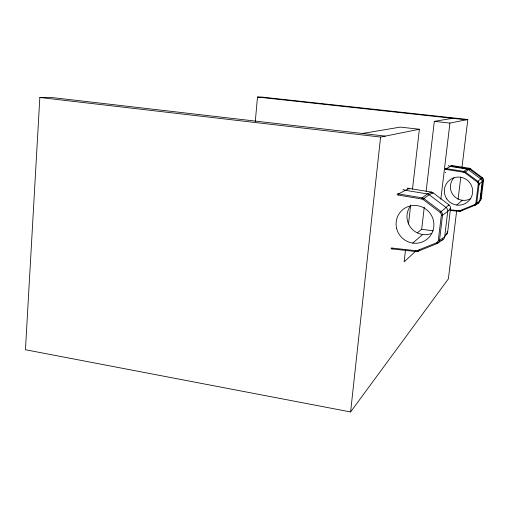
<?xml version="1.0" encoding="UTF-8"?>
<svg xmlns="http://www.w3.org/2000/svg" width="509" height="509" viewBox="0 0 509 509"><rect width="100%" height="100%" fill="white"/><g stroke="black" fill="none" stroke-linecap="round" stroke-linejoin="round"><path stroke-width="0.76" d="M469.063 168.275L469.005 168.886A2.24 2.221 4.4 0 1 470.004 169.306L481.972 178.245A2.252 2.227 5.3 0 1 482.85 180.301L480.611 198.128A2.252 2.214 14 0 1 480.261 199.07M385.288 136.119L51.314 97.473L39.836 97.493L25.45 349.74L350.599 411.946L448.359 278.894L456.643 211.038M391.033 248.093A5.268 5.09 47.8 0 1 392.045 248.068L392.267 248.933M437.715 241.851A3.251 3.169 36.8 0 1 436.436 242.831L417.335 250.485A3.149 3.06 42.2 0 1 415.853 250.689L415.885 251.541M475.444 203.937A2.411 2.373 17.5 0 1 474.49 204.669L460.168 210.516A2.341 2.303 25.5 0 1 459.054 210.681L459.048 211.311M255.283 121.575L257.49 97.06L261.639 97.054L467.822 119.494L462.038 166.844M431.365 192.688L431.377 192.148M350.599 411.946L380.598 137.061L419.378 129.254L412.481 189.253M409.007 189.093L409.013 188.445M405.495 250.04L404.14 261.88L415.668 251.185M408.492 223.985L410.668 205.038M417.405 232.804L421.687 229.26L424.271 207.214M426.116 191.46L434.317 121.377L452.495 118.317M440.832 199.216L449.924 123.102L467.822 119.494M438.294 240.547L441.328 215.275A3.258 3.2 36.6 0 0 441.087 213.659M407.747 187.98A3.951 3.887 58.4 0 0 408.962 188.4L431.333 192.078A3.977 3.932 43 0 1 433.095 192.835L448.957 204.834A4.002 3.938 30.1 0 1 450.522 208.486L447.659 232.161L444.662 236.876A4.104 4.008 34.9 0 1 442.219 240.057L436.996 243.639L417.914 251.293A4.199 4.085 43.6 0 1 415.936 251.554L392.324 248.952A4.161 4.021 45.2 0 0 391.154 248.996M458.087 199.204L460.785 177.107M478.059 182.992A2.418 2.386 9.4 0 1 478.237 184.188L475.902 202.83L476.729 202.862M449.829 210.452L459.08 211.356A3.118 3.073 26 0 0 460.562 211.146L474.878 205.299A3.137 3.086 18.8 0 0 476.761 202.849L479.09 184.22A3.143 3.105 11.8 0 0 477.862 181.357L465.36 172.004A3.13 3.099 13.9 0 0 463.966 171.418L446.259 168.619A3.105 3.099 8.4 0 1 445.184 168.237M474.878 205.299L477.945 203.46A3.067 3.016 15.6 0 0 479.79 201.061L481.285 198.294L483.525 180.453A3.016 2.978 3.1 0 0 482.354 177.711L470.38 168.772A2.997 2.978 0.7 0 0 469.043 168.205L452.068 165.546L446.259 168.619M468.235 168.765L452.043 166.227L452.094 165.616A2.971 2.959 23.3 0 1 451.038 165.177M440.215 212.476L423.278 199.604A3.162 3.118 46.6 0 0 421.872 199L398.197 195.049L398.528 193.935L408.969 188.394M452.043 166.227L452.049 166.188A3.703 3.69 7.5 0 1 450.758 165.775M421.872 199L422.184 197.874M477.417 182.12L464.806 172.685A2.348 2.329 10.5 0 0 463.763 172.239L446.043 169.44L446.24 168.651M463.763 172.239L463.947 171.45M478.555 202.334L477.945 203.46L475.024 204.65M470.341 168.848L470.004 169.312M437.867 241.641L437.874 241.629A3.188 3.105 36.7 0 0 438.122 241.139M442.983 238.855L442.219 240.057L440.788 240.63M482.328 177.762L481.991 178.214M432.758 193.382C435.074 190.71 423.265 198.567 424.061 198.675L440.851 211.413A4.237 4.155 38.3 0 1 442.512 215.294L439.509 240.375A4.231 4.123 38.6 0 1 436.996 243.639M448.626 205.331C450.751 202.906 441.106 212.355 440.851 211.413L440.075 212.361M423.278 199.604L424.042 198.688A4.218 4.142 45.8 0 0 422.19 197.867L398.534 193.929A4.187 4.123 60.2 0 1 397.395 193.566M464.806 172.685L468.235 169.624L470.38 168.772M477.308 182.037L477.836 181.382M483.525 180.453L479.09 184.22M482.354 177.711L477.862 181.357M450.522 208.486L447.742 211.337L442.512 215.294L441.328 215.275M412.735 243.079L422.655 234.509M456.745 205.044L462.274 200.266M463.966 171.418L466.874 169.045L469.043 168.205M422.19 197.867L427.305 193.916L431.333 192.078M417.914 251.293L419.772 249.989M460.562 211.146L462.229 210.115M476.761 202.849L479.79 201.061L482.188 181.948A3.079 3.035 6.7 0 0 480.986 179.149L468.235 169.624A3.06 3.035 6.5 0 0 466.874 169.045L450.077 166.405A3.035 3.029 13.1 0 1 448.321 165.476M362.503 133.479L400.341 127.104L419.378 129.254M479.045 184.233L478.231 184.188M450.567 209.848L459.054 210.681M257.49 97.06L466.25 119.812M434.317 121.377L449.924 123.102M392.216 248.087L415.853 250.689M39.836 97.493L380.598 137.061M482.85 180.301L483.493 180.421M480.611 198.128L481.247 198.256M438.319 240.369L439.496 240.382L444.662 236.876L447.742 211.337A4.11 4.047 33.8 0 0 446.126 207.577L429.119 194.692A4.091 4.034 44.7 0 0 427.305 193.916L405.024 190.232A4.059 4.002 59.3 0 1 402.988 189.259M421.687 229.26L433.165 230.857M449.892 208.289L450.503 208.442M446.985 231.926L447.646 232.117A3.989 3.9 31.8 0 1 445.636 235.094M446.043 169.44L445.668 169.357A3.798 3.786 26.2 0 1 445.006 169.122M398.197 195.049L397.701 194.934A5.122 5.039 59.9 0 1 397.02 194.699M417.857 251.293L417.335 250.485M436.957 243.646L436.436 242.825M460.511 211.127L460.181 210.554M474.795 205.242L474.49 204.669M440.979 213.424L440.972 213.411A3.194 3.137 36.5 0 0 440.66 212.934M470.838 198.567A13.578 13.425 17.2 0 1 453.92 177.838M475.756 203.403A2.367 2.329 17.5 0 1 475.571 203.765M477.741 182.457A2.373 2.341 9.3 0 1 477.97 182.801M481.285 198.294A3.009 2.959 12.6 0 1 479.745 200.514M445.68 172.685A7.724 7.699 23.5 0 1 445.14 172.545M431.587 233.472A18.006 17.662 42.4 0 1 410.604 227.377A18.006 17.662 42.4 0 1 410.699 205.674M408.008 189.011A4.918 4.848 58.5 0 1 407.493 188.775M446.762 198.898A14.188 14.029 22.4 0 0 471.239 197.358A14.188 14.029 22.4 0 0 457.489 177.094A14.188 14.029 22.4 0 0 446.762 198.898M396.6 228.299A19.126 18.693 45.1 0 0 427.974 238.409A19.126 18.693 45.1 0 0 420.421 206.368A19.126 18.693 45.1 0 0 396.6 228.299"/></g></svg>
